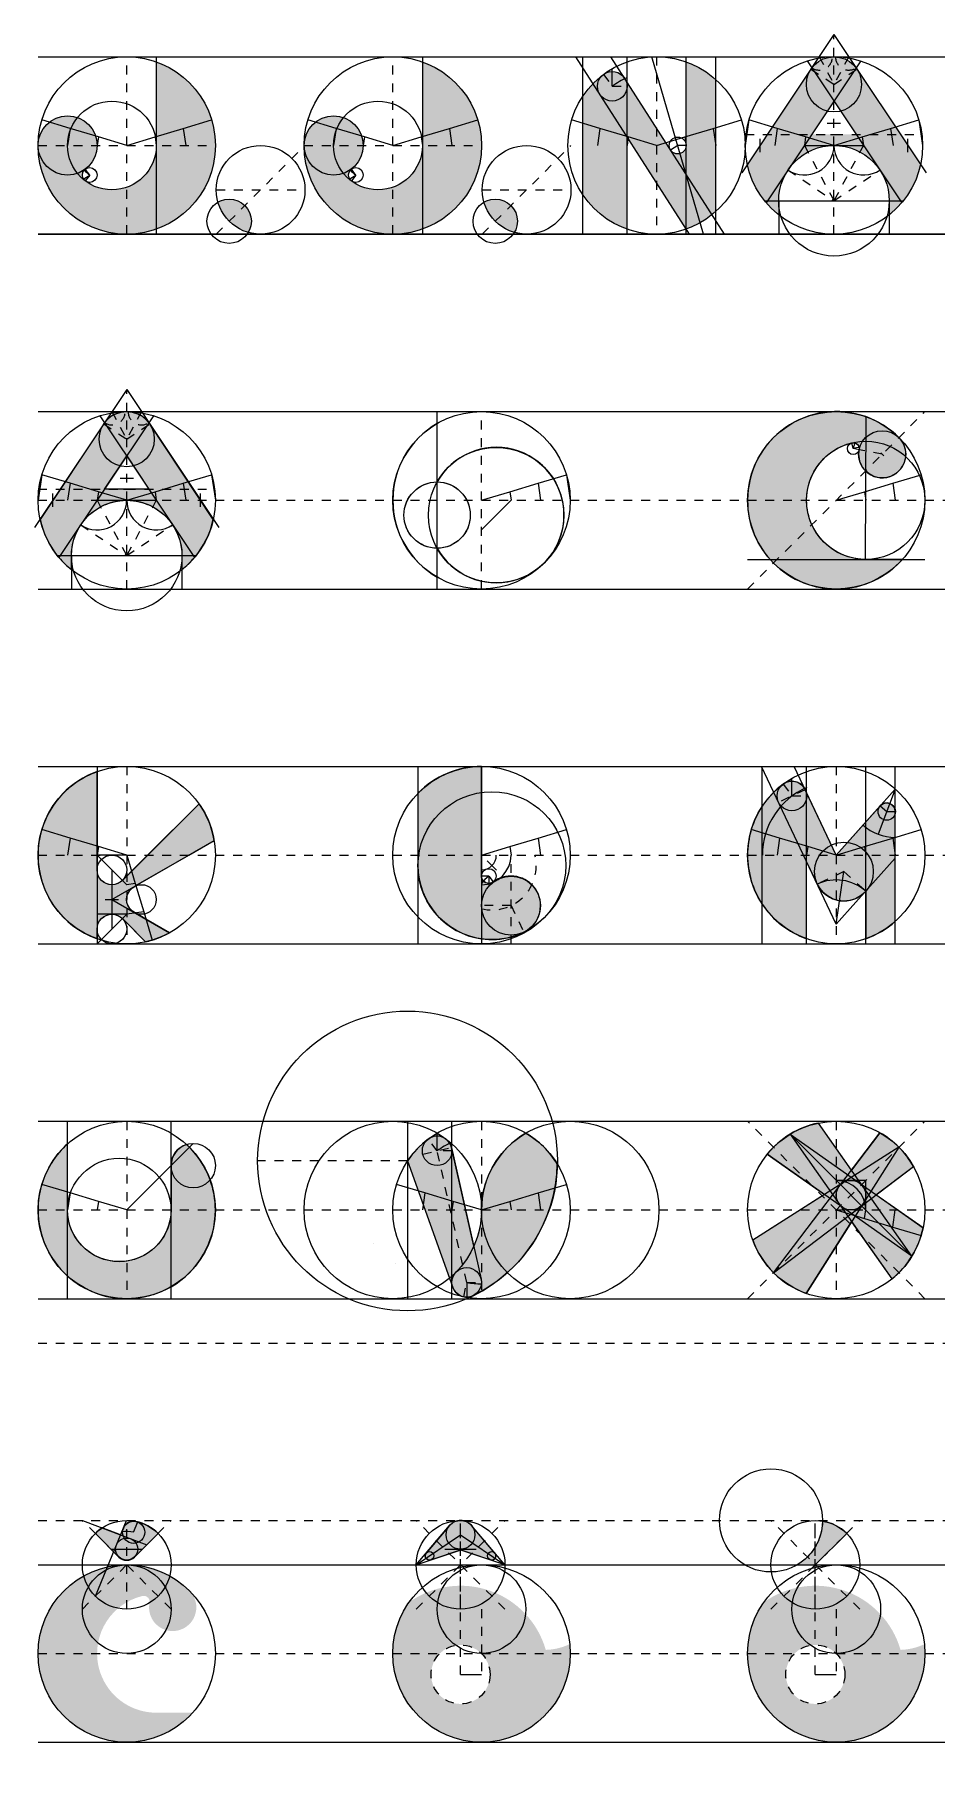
# Model space of a CAD drawing. Header units: millimetres. Extents: x -0.6 to 55.4, y -1.3 to 34.5.
# Drawn here: x -0.04 to 10.13, y 14.75 to 34.25 of the extents above; entities that cross this region are included whole.
import ezdxf

# ---------------------------------------------------------------- set-up
doc = ezdxf.new("R2010")
doc.units = ezdxf.units.MM
doc.linetypes.add('ACAD_ISO02W100', pattern=[15, 12, -3])
doc.linetypes.add('ACAD_ISO03W100', pattern=[30, 12, -18])
for name, color, linetype in [('GUIDES', 252, 'Continuous'), ('guides_minor', 12, 'Continuous'), ('Lettering', 7, 'Continuous'), ('LINES', 252, 'Continuous'), ('Outlines', 5, 'Continuous')]:
    doc.layers.add(name, color=color, linetype=linetype)
pattern_1 = [(0, (0, 0), (0, 6.985), [5.08, -1.905]), (90, (0, 0), (-6.985, 4e-16), [5.08, -1.905])]
pattern_2 = [(0, (-12, 34.253), (0, 6.985), [5.08, -1.905]), (90, (-12, 34.253), (-6.985, 4e-16), [5.08, -1.905])]

msp = doc.modelspace()

# ---------------------------------------------------------------- hatches: boundary and pattern name
at = {"layer": 'Lettering'}
h = msp.add_hatch(color=256, dxfattribs=at)
h.dxf.hatch_style = 1
h.paths.add_polyline_path([(0.666, 33, 0.080425), (0.649, 33.105, 0.231495), (0.444, 33.314, 0.257038), (0.127, 33.262, 0.229999), (0, 33, 0.414214), (1, 32, 0.085164), (1.333, 32.057, 0.317837), (2, 33, 0.073037), (1.957, 33.288, 0.239246), (1.333, 33.943), (1.333, 33.1), (1.333, 33, -0.317837), (1, 32.529, -0.25091), (0.533, 32.6, -0.096286), (0.512, 32.624, -0.136675), (0.5, 32.667, -0.188089), (0.522, 32.723, -0.045939), (0.533, 32.733, 0.236068)])
h = msp.add_hatch(color=256, dxfattribs=at)
h.dxf.hatch_style = 1
h.paths.add_polyline_path([(3.666, 33, 0.080425), (3.649, 33.105, 0.231495), (3.444, 33.314, 0.257038), (3.127, 33.262, 0.229999), (3, 33, 0.414214), (4, 32, 0.085164), (4.333, 32.057, 0.317837), (5, 33, 0.073037), (4.957, 33.288, 0.239246), (4.333, 33.943), (4.333, 33.1), (4.333, 33, -0.317837), (4, 32.529, -0.25091), (3.533, 32.6, -0.096286), (3.512, 32.624, -0.136675), (3.5, 32.667, -0.188089), (3.522, 32.723, -0.045939), (3.533, 32.733, 0.236068)])
h = msp.add_hatch(color=256, dxfattribs=at)
h.dxf.hatch_style = 1
h.paths.add_polyline_path([(6.617, 33.753, 0.000018), (6.617, 33.753, 0.443866), (6.374, 33.8, 0.085611), (6.141, 33.553), (6.141, 32.447, 0.162733), (6.641, 32.057), (6.641, 33.098), (7.307, 32.057, 0.097783), (7.641, 32.255), (7.641, 33.745, 0.097783), (7.307, 33.943), (7.307, 33, -0.749118), (7.132, 32.949)])
h = msp.add_hatch(color=256, dxfattribs=at)
h.dxf.hatch_style = 1
h.paths.add_polyline_path([(8.456, 32.723), (8.225, 32.377), (8.351, 32.377, -0.148069)], flags=17)
h.paths.add_polyline_path([(8.351, 32.377), (8.225, 32.377), (8.21, 32.354, 0.049207), (8.351, 32.218)])
h.paths.add_polyline_path([(9.492, 32.723, -0.148069), (9.597, 32.377), (9.723, 32.377)], flags=17)
h.paths.add_polyline_path([(9.738, 32.354), (9.723, 32.377), (9.597, 32.377), (9.597, 32.218, 0.049207)])
h.paths.add_polyline_path([(9.233, 33.861, 0.535184), (8.715, 33.861), (7.997, 32.785, 0.12188), (8.21, 32.354), (8.456, 32.723, -0.535184), (9.492, 32.723), (9.738, 32.354, 0.12188), (9.951, 32.785)])
h.paths.add_polyline_path([(8.974, 33.5), (9.224, 33.125), (8.724, 33.125)], flags=16)
h = msp.add_hatch(dxfattribs=at)
h.set_pattern_fill('ANGLE', color=256)
h.set_pattern_definition(pattern_2)
h.paths.add_polyline_path([(1.5, 32.866, 0.073033), (1.229, 32.973), (0.5, 32), (0.5, 31.75, 0.414214), (0.75, 31.5), (0.925, 31.5), (1, 31.5), (1, 31, 0.131652), (1.5, 31.134), (1.5, 31.5), (1.866, 31.5, 0.056283), (1.955, 31.706, 0.024897), (1.933, 31.75), (1.5, 31.75), (1.5, 31.925), (1.5, 32.075)])
h.paths.add_polyline_path([(1.162, 32.55), (1.162, 31.95, -1.348565), (0.796, 32.061), (0.796, 32.061)], flags=16)
h = msp.add_hatch(dxfattribs=at)
h.set_pattern_fill('ANGLE', color=256)
h.set_pattern_definition(pattern_2)
h.paths.add_polyline_path([(1.5, 32.866, 0.073033), (1.229, 32.973), (0.5, 32), (0.5, 31.75, 0.414214), (0.75, 31.5), (0.925, 31.5), (1, 31.5), (1, 31, 0.131652), (1.5, 31.134), (1.5, 31.5), (1.866, 31.5, 0.056283), (1.955, 31.706, 0.024897), (1.933, 31.75), (1.5, 31.75), (1.5, 31.925), (1.5, 32.075)])
h.paths.add_polyline_path([(1.162, 32.55), (1.162, 31.95, -1.348565), (0.796, 32.061), (0.796, 32.061)], flags=16)
h = msp.add_hatch(color=256, dxfattribs=at)
h.dxf.hatch_style = 1
h.paths.add_polyline_path([(2.155, 32.146, 0.127017), (2.371, 32.019, 0.133972), (2.405, 32.146, 0.198912), (2.332, 32.323)])
h.paths.add_polyline_path([(2.332, 32.323, 0.341999), (2.028, 32.362, 0.127017), (2.155, 32.146)])
h = msp.add_hatch(color=256, dxfattribs=at)
h.dxf.hatch_style = 1
h.paths.add_polyline_path([(5.155, 32.146, 0.127017), (5.371, 32.019, 0.133972), (5.405, 32.146, 0.198912), (5.332, 32.323)])
h.paths.add_polyline_path([(5.332, 32.323, 0.341999), (5.028, 32.362, 0.127017), (5.155, 32.146)])
h = msp.add_hatch(color=256, dxfattribs=at)
h.dxf.hatch_style = 1
h.paths.add_polyline_path([(0.481, 28.723), (0.251, 28.377), (0.377, 28.377, -0.148069)], flags=17)
h.paths.add_polyline_path([(0.377, 28.377), (0.251, 28.377), (0.236, 28.354, 0.049207), (0.377, 28.218)])
h.paths.add_polyline_path([(1.518, 28.723, -0.148069), (1.622, 28.377), (1.748, 28.377)], flags=17)
h.paths.add_polyline_path([(1.763, 28.354), (1.748, 28.377), (1.622, 28.377), (1.622, 28.218, 0.049207)])
h.paths.add_polyline_path([(1.259, 29.861, 0.535184), (0.74, 29.861), (0.023, 28.785, 0.12188), (0.236, 28.354), (0.481, 28.723, -0.535184), (1.518, 28.723), (1.763, 28.354, 0.12188), (1.976, 28.785)])
h.paths.add_polyline_path([(1, 29.5), (1.25, 29.125), (0.75, 29.125)], flags=16)
h = msp.add_hatch(color=256, dxfattribs=at)
h.dxf.hatch_style = 1
h.paths.add_polyline_path([(9.333, 29.943, 0.517638), (8, 29), (8.666, 29, -0.398253), (9.296, 29.666, -0.052566), (9.332, 29.709)])
h.paths.add_polyline_path([(9.215, 29.656, 0.014943), (9.176, 29.648, -0.13382), (9.211, 29.647, -0.007546)], flags=17)
h.paths.add_polyline_path([(9.296, 29.666, 0.030612), (9.215, 29.656, 0.007546), (9.211, 29.647, -0.280571), (9.257, 29.595, -0.002618), (9.264, 29.596, -0.072549)], flags=17)
h.paths.add_polyline_path([(9.264, 29.596, 0.002618), (9.257, 29.595, -0.045406), (9.259, 29.583, -0.048783), (9.257, 29.57, -0.024857)], flags=16)
h.paths.add_polyline_path([(9.332, 29.709, 0.052566), (9.296, 29.666, -0.013248), (9.332, 29.667)], flags=17)
h.paths.add_polyline_path([(9.333, 29.943), (9.332, 29.709, -0.411655), (9.707, 29.707, 0.111853)])
h.paths.add_polyline_path([(9.707, 29.707, 0.411655), (9.332, 29.709), (9.332, 29.667, -0.106865), (9.607, 29.608)])
h.paths.add_polyline_path([(9.707, 29.707), (9.607, 29.608, -0.079571), (9.783, 29.492, 0.025699), (9.785, 29.519, 0.198912)])
h.paths.add_polyline_path([(9.607, 29.608), (9.33, 29.331, 0.631633), (9.783, 29.492, 0.079571)])
h.paths.add_polyline_path([(9.518, 29.519), (9.331, 29.556), (9.33, 29.331)], flags=17)
h.paths.add_polyline_path([(9.331, 29.556), (9.257, 29.57, 0.048783), (9.252, 29.519, 0.198912), (9.33, 29.331)], flags=17)
h.paths.add_polyline_path([(9.332, 29.667, 0.013248), (9.296, 29.666, 0.072549), (9.264, 29.596, 0.024857), (9.257, 29.57), (9.331, 29.556)], flags=17)
h.paths.add_polyline_path([(9.607, 29.608, 0.106865), (9.332, 29.667), (9.331, 29.556), (9.518, 29.519)])
h.paths.add_polyline_path([(8.666, 29), (8, 29, 0.198912), (8.292, 28.293), (8.725, 28.726, -0.106407)])
h.paths.add_polyline_path([(9.745, 28.333), (9.34, 28.333, -0.005278), (9.326, 28.333), (8.333, 28.333), (8.292, 28.293, 0.430629)])
h.paths.add_polyline_path([(8.725, 28.726), (8.333, 28.333), (9.326, 28.333, -0.291947)])
h = msp.add_hatch(color=256, dxfattribs=at)
h.dxf.hatch_style = 1
h.paths.add_polyline_path([(0.666, 25.943, 0.239246), (0.042, 25.288), (0.361, 25.192), (0.666, 25.1)])
h.paths.add_polyline_path([(0.361, 25.192), (0.042, 25.288, 0.073037), (0, 25), (0.333, 25)])
h.paths.add_polyline_path([(0.666, 25.1), (0.361, 25.192), (0.333, 25), (0.666, 25)])
h.paths.add_polyline_path([(0.666, 25), (0.333, 25), (0, 25, 0.317837), (0.666, 24.057)])
h.paths.add_polyline_path([(0.833, 24.667, -0.414214), (0.666, 24.833), (0.666, 24.333), (0.833, 24.333)])
h.paths.add_polyline_path([(0.833, 24.333), (0.666, 24.333), (0.666, 24.167, -0.414214)])
h.paths.add_polyline_path([(1, 24.333), (0.833, 24.333, -0.198912), (0.951, 24.285)])
h.paths.add_polyline_path([(1, 24.404), (0.833, 24.5), (0.833, 24.333), (1, 24.333)])
h.paths.add_polyline_path([(1, 24.333), (0.951, 24.285), (1, 24.236)])
h.paths.add_polyline_path([(1.097, 24.348), (1, 24.404), (1, 24.333)])
h.paths.add_polyline_path([(1.216, 24.279), (1.097, 24.348), (1, 24.333), (1, 24.236), (1.212, 24.023, 0.0193), (1.287, 24.042)])
h.paths.add_polyline_path([(1.216, 24.279), (1.287, 24.042, 0.053298), (1.483, 24.125)])
h.paths.add_polyline_path([(1.083, 24.644), (1, 24.596), (1, 24.5, -0.267949)])
h.paths.add_polyline_path([(1, 24.5), (1, 24.404), (1.083, 24.356, -0.267949)])
h.paths.add_polyline_path([(1, 24.596), (0.833, 24.5), (1, 24.404)])
h.paths.add_polyline_path([(1, 24.667), (0.951, 24.715, -0.198912), (0.833, 24.667), (0.833, 24.5), (1, 24.596)])
h.paths.add_polyline_path([(1, 24.764), (0.951, 24.715), (1, 24.667)])
h.paths.add_polyline_path([(1.054, 24.819), (1, 24.764), (1, 24.667), (1.095, 24.681)])
h.paths.add_polyline_path([(1.103, 24.656), (1.095, 24.681), (1, 24.667), (1, 24.596), (1.083, 24.644)])
h.paths.add_polyline_path([(1.699, 25), (1.235, 25), (1.054, 24.819), (1.095, 24.681), (1.103, 24.656)])
h.paths.add_polyline_path([(1.986, 25.166, 0.113377), (1.815, 25.579), (1.235, 25), (1.699, 25)])
h = msp.add_hatch(color=256, dxfattribs=at)
h.dxf.hatch_style = 1
h.paths.add_polyline_path([(5, 25.707), (5, 26, 0.202011), (4.284, 25.699), (4.284, 25), (4.284, 24.882, 0.373238), (5, 24.057, 0.101205), (5.333, 24.077, 0.046035), (5.477, 24.13, 0.288972), (5.666, 24.431, 0.198912), (5.569, 24.667, 0.198912), (5.333, 24.764, 0.096025), (5.208, 24.74, 0.065236), (5.133, 24.698, -0.076062), (5.111, 24.686, -0.085164), (5.083, 24.681, -0.20978), (5.022, 24.708, -0.188089), (5, 24.764), (5, 25)])
h = msp.add_hatch(color=256, dxfattribs=at)
h.dxf.hatch_style = 1
h.paths.add_polyline_path([(8.166, 25.553, 0.073647), (8.042, 25.288), (8.166, 25.25)])
h.paths.add_polyline_path([(8.166, 25.25), (8.042, 25.288, 0.073037), (8, 25), (8.166, 25)])
h.paths.add_polyline_path([(8.166, 25), (8, 25, 0.147477), (8.166, 24.447)])
h.paths.add_polyline_path([(8.65, 25.738, 0.474498), (8.4, 25.8, 0.085611), (8.166, 25.553), (8.166, 24.447, 0.162733), (8.666, 24.057), (8.666, 24.925), (8.786, 24.673, 0.536514), (9.333, 24.594), (9.333, 24.057, 0.097783), (9.666, 24.255), (9.666, 25.491, 0.6885), (9.496, 25.556), (9, 25)])
h = msp.add_hatch(dxfattribs=at)
h.set_pattern_fill('ANGLE', color=256)
h.set_pattern_definition([(0, (-0.0001, 5), (0, 6.985), [5.08, -1.905]), (90, (-0.0001, 5), (-6.985, 4e-16), [5.08, -1.905])])
h.paths.add_polyline_path([(4.5, 24.866, 0.267949), (4, 24), (4.165, 24, -0.284475), (4.5, 24.207)])
h.paths.add_polyline_path([(4.5, 23.46, -0.414214), (4.126, 23.833, -0.116063), (4.165, 24), (4, 24, 0.267949), (4.5, 23.134)])
h.paths.add_polyline_path([(5, 24), (4.834, 24, -0.116063), (4.873, 23.833, -0.414214), (4.5, 23.46, 0.213136), (5, 23.087)])
h.paths.add_polyline_path([(5, 24.579, 0.213136), (4.5, 24.207, -0.284475), (4.834, 24), (5, 24)])
h.paths.add_polyline_path([(5, 24.579), (5, 24), (5.319, 24.096), (5.638, 24.192), (5.811, 24.244, 0.31592)])
h.paths.add_polyline_path([(5.319, 24.096), (5, 24), (5.333, 24)], flags=17)
h.paths.add_polyline_path([(5.638, 24.192), (5.319, 24.096), (5.333, 24), (5.666, 24)], flags=17)
h.paths.add_polyline_path([(5.811, 24.244), (5.638, 24.192), (5.666, 24), (5.912, 24, 0.086919)])
h.paths.add_polyline_path([(5.333, 24), (5, 24), (5, 23.667)], flags=17)
h.paths.add_polyline_path([(5.931, 23.833, 0.055013), (5.912, 24), (5.666, 24), (5.333, 24), (5, 23.667), (5, 23.087, 0.480169)])
h = msp.add_hatch(dxfattribs=at)
h.set_pattern_fill('ANGLE', color=256)
h.set_pattern_definition(pattern_1)
h.paths.add_polyline_path([(4.5, 24.866, 0.267949), (4, 24), (4.165, 24, -0.284475), (4.5, 24.207)])
h.paths.add_polyline_path([(4.126, 23.833, -0.116063), (4.165, 24), (4, 24, 0.267949), (4.5, 23.134), (4.5, 23.46, -0.414214)])
h.paths.add_polyline_path([(5, 24.579, 0.213136), (4.5, 24.207, -0.284475), (4.834, 24), (5, 24)])
h.paths.add_polyline_path([(5, 24.579), (5, 24), (5.319, 24.096), (5.638, 24.192), (5.811, 24.244, 0.31592)])
h.paths.add_polyline_path([(5.319, 24.096), (5, 24), (5.333, 24)], flags=17)
h.paths.add_polyline_path([(5.638, 24.192), (5.319, 24.096), (5.333, 24), (5.666, 24)], flags=17)
h.paths.add_polyline_path([(5.811, 24.244), (5.638, 24.192), (5.666, 24), (5.912, 24, 0.086919)])
h.paths.add_polyline_path([(5.912, 24), (5.333, 24), (5, 23.667), (5, 23.087, 0.480169), (5.931, 23.833, 0.055013)])
h.paths.add_polyline_path([(5.333, 24), (5, 24), (5, 23.667)], flags=17)
h.paths.add_polyline_path([(5, 24), (4.834, 24, -0.116063), (4.873, 23.833, -0.414214), (4.5, 23.46, 0.213136), (5, 23.087)])
h = msp.add_hatch(dxfattribs=at)
h.set_pattern_fill('ANGLE', color=256)
h.set_pattern_definition([(0, (8.806, 0), (0, 6.985), [5.08, -1.905]), (90, (8.806, 0), (-6.985, 4e-16), [5.08, -1.905])])
h.paths.add_polyline_path([(4.5, 24.866, 0.57735), (4.5, 23.134), (4.5, 23.46, -0.414214), (4.126, 23.833, -0.414214), (4.5, 24.207)])
h.paths.add_polyline_path([(4.5, 24.207, -0.414214), (4.873, 23.833, -0.414214), (4.5, 23.46, 3.828427)])
h = msp.add_hatch(dxfattribs=at)
h.set_pattern_fill('ANGLE', color=256)
h.set_pattern_definition(pattern_1)
h.paths.add_polyline_path([(4.5, 24.866, 0.57735), (4.5, 23.134), (4.5, 23.46, -0.414214), (4.126, 23.833, -0.414214), (4.5, 24.207)])
h.paths.add_polyline_path([(4.5, 24.207, -0.414214), (4.873, 23.833, -0.414214), (4.5, 23.46, 3.828427)])
h = msp.add_hatch(color=256, dxfattribs=at)
h.dxf.hatch_style = 1
h.paths.add_polyline_path([(5.855, 21.517, 0.12659), (5.5, 21.866, 0.267995), (5, 21), (5, 21, -0.105714), (4.912, 20.591), (4.662, 21.703, 0.17824), (4.6, 21.8, 0.000056), (4.599, 21.8, 0.333146), (4.4, 21.8, 0.085611), (4.166, 21.553), (4.676, 20.127, 0.446709), (4.906, 20.034, 0.281236)])
h = msp.add_hatch(color=256, dxfattribs=at)
h.dxf.hatch_style = 1
h.paths.add_polyline_path([(9.627, 20.222, 0.174078), (9.979, 20.799), (9.448, 21.172), (9.87, 21.492, 0.13612), (9.492, 21.87), (9.171, 21.449), (8.798, 21.98, 0.174078), (8.221, 21.628), (8.866, 21.174), (8.059, 20.661, 0.223442), (8.661, 20.059), (9.173, 20.867)])
h = msp.add_hatch(color=256, dxfattribs=at)
h.dxf.hatch_style = 1
h.paths.add_polyline_path([(0.333, 21.745, 0.13823), (0.042, 21.288), (0.333, 21.2)])
h.paths.add_polyline_path([(0.333, 21.2), (0.042, 21.288, 0.073037), (0, 21), (0.333, 21)])
h.paths.add_polyline_path([(0.333, 21), (0, 21, 0.213422), (0.333, 20.255)])
h.paths.add_polyline_path([(0.333, 21), (0.333, 20.255, 0.184483), (1, 20), (1, 20.423, -0.45685)])
h.paths.add_polyline_path([(1.5, 21, -0.372825), (1, 20.423), (1, 20, 0.131652), (1.5, 20.134)])
h.paths.add_polyline_path([(2, 21), (1.5, 21), (1.5, 20.134, 0.267949)])
h.paths.add_polyline_path([(1.94, 21.339, -0.698857), (1.5, 21.5), (1.5, 21), (2, 21, 0.086575)])
h.paths.add_polyline_path([(1.707, 21.707), (1.5, 21.5, 0.698857), (1.94, 21.339, 0.110436)])
h.paths.add_polyline_path([(1.707, 21.707, 0.011293), (1.674, 21.738, 0.326909), (1.5, 21.5)])
h = msp.add_hatch(dxfattribs=at)
h.set_pattern_fill('ANGLE', color=256)
h.set_pattern_definition([(0, (-0.0003, 6), (0, 6.985), [5.08, -1.905]), (90, (-0.0003, 6), (-6.985, 4e-16), [5.08, -1.905])])
h.paths.add_polyline_path([(4.5, 19.866, 0.267949), (4, 19), (4.165, 19, -0.284475), (4.5, 19.207)])
h.paths.add_polyline_path([(4.165, 19), (4, 19, 0.267949), (4.5, 18.134), (4.5, 18.46, -0.414214), (4.126, 18.833, -0.116063)])
h.paths.add_polyline_path([(5, 19), (4.834, 19, -0.116063), (4.873, 18.833, -0.414214), (4.5, 18.46, 0.213136), (5, 18.087)])
h.paths.add_polyline_path([(5, 19.579, 0.213136), (4.5, 19.207, -0.284475), (4.834, 19), (5, 19)])
h.paths.add_polyline_path([(5, 19.579), (5, 19), (5.319, 19.096), (5.638, 19.192), (5.811, 19.244, 0.31592)])
h.paths.add_polyline_path([(5.319, 19.096), (5, 19), (5.333, 19)], flags=17)
h.paths.add_polyline_path([(5.333, 19), (5, 19), (5, 18.667)], flags=17)
h.paths.add_polyline_path([(5.931, 18.833, 0.055013), (5.912, 19), (5.333, 19), (5, 18.667), (5, 18.087, 0.480169)])
h.paths.add_polyline_path([(5.638, 19.192), (5.319, 19.096), (5.333, 19), (5.666, 19)], flags=17)
h.paths.add_polyline_path([(5.811, 19.244), (5.638, 19.192), (5.666, 19), (5.912, 19, 0.086919)])
h = msp.add_hatch(color=256, dxfattribs=at)
h.dxf.hatch_style = 1
h.paths.add_polyline_path([(1.353, 17.354, 0.144814), (1.104, 17.489, 0.362292), (0.962, 17.414), (0.93, 17.337), (0.722, 17.416, 0.049142), (0.646, 17.354), (0.911, 17.088, 0.414214), (1.088, 17.088)])
h = msp.add_hatch(color=256, dxfattribs=at)
h.dxf.hatch_style = 1
h.paths.add_polyline_path([(4.887, 17.443, 0.46223), (4.641, 17.443), (4.376, 17.132, 0.760054), (4.428, 17.055), (4.764, 17.168), (5.1, 17.055, 0.760054), (5.152, 17.132)])
h = msp.add_hatch(color=256, dxfattribs=at)
h.dxf.hatch_style = 1
h.paths.add_polyline_path([(8.675, 17.089, -0.062736), (8.56, 17), (8.764, 17)])
h.paths.add_polyline_path([(8.764, 17.204, -0.062736), (8.675, 17.089), (8.764, 17)])
h.paths.add_polyline_path([(9.118, 17.354, 0.156888), (8.845, 17.493, -0.131599), (8.764, 17.204), (8.764, 17)])
at = {"layer": 'Lettering', "transparency": 33554559}
h = msp.add_hatch(color=256, dxfattribs=at)
h.dxf.hatch_style = 1
h.paths.add_polyline_path([(1.333, 16.943, 0.517638), (0, 16), (0.666, 16, -0.398253), (1.297, 16.666, -0.052566), (1.332, 16.709)])
h.paths.add_polyline_path([(1.216, 16.656, 0.014943), (1.177, 16.648, -0.13382), (1.212, 16.647, -0.007546)], flags=17)
h.paths.add_polyline_path([(1.297, 16.666, 0.030612), (1.216, 16.656, 0.007546), (1.212, 16.647, -0.280571), (1.258, 16.595, -0.002618), (1.264, 16.596, -0.072549)], flags=17)
h.paths.add_polyline_path([(1.264, 16.596, 0.002618), (1.258, 16.595, -0.045406), (1.259, 16.583, -0.048783), (1.257, 16.57, -0.024857)], flags=16)
h.paths.add_polyline_path([(1.332, 16.709, 0.052566), (1.297, 16.666, -0.013248), (1.332, 16.667)], flags=17)
h.paths.add_polyline_path([(1.333, 16.943), (1.332, 16.709, -0.411655), (1.707, 16.707, 0.111853)])
h.paths.add_polyline_path([(1.707, 16.707, 0.411655), (1.332, 16.709), (1.332, 16.667, -0.106865), (1.607, 16.608)])
h.paths.add_polyline_path([(1.707, 16.707), (1.607, 16.608, -0.079571), (1.783, 16.492, 0.025699), (1.785, 16.519, 0.198912)])
h.paths.add_polyline_path([(1.607, 16.608), (1.33, 16.331, 0.631633), (1.783, 16.492, 0.079571)])
h.paths.add_polyline_path([(1.519, 16.519), (1.331, 16.556), (1.33, 16.331)], flags=17)
h.paths.add_polyline_path([(1.331, 16.556), (1.257, 16.57, 0.048783), (1.252, 16.519, 0.198912), (1.33, 16.331)], flags=17)
h.paths.add_polyline_path([(1.332, 16.667, 0.013248), (1.297, 16.666, 0.072549), (1.264, 16.596, 0.024857), (1.257, 16.57), (1.331, 16.556)], flags=17)
h.paths.add_polyline_path([(1.607, 16.608, 0.106865), (1.332, 16.667), (1.331, 16.556), (1.519, 16.519)])
h.paths.add_polyline_path([(0.666, 16), (0, 16, 0.198912), (0.293, 15.293), (0.725, 15.726, -0.106407)])
h.paths.add_polyline_path([(1.745, 15.333), (1.34, 15.333, -0.005278), (1.326, 15.333), (0.333, 15.333), (0.293, 15.293, 0.430629)])
h.paths.add_polyline_path([(0.725, 15.726), (0.333, 15.333), (1.326, 15.333, -0.291947)])
at = {"layer": 'Lettering'}
h = msp.add_hatch(dxfattribs=at)
h.set_pattern_fill('ANGLE', color=256)
h.set_pattern_definition(pattern_1)
h.paths.add_polyline_path([(17.851, 16.524, 0.09024), (17.612, 16.79), (17.333, 16, 0.867683), (16.699, 16.09), (16.698, 16.09), (16.666, 16), (16.666, 16.667, 0.618034), (16.4, 16.8, 0.598837), (16.666, 15.057), (16.894, 15.701, -0.843039), (17, 15.683), (17, 15, 0.085164), (17.333, 15.057)])
h.paths.add_polyline_path([(9.349, 1.144, 1.406169), (8.504, 1.562, -0.182415), (9, 1.75), (9, 1.749, -1), (9, 1.251, 0.087169), (8.787, 1.213), (8.999, 1.001, -1.001785), (8.999, 0.25, -0.040166), (8.88, 0.26, -0.494183), (8.786, 0.435, 1.239739), (8.308, 0.538, 0.3032), (8.617, 0.076, 0.098627), (9, 0, 0.74004)])
h.paths.add_polyline_path([(13.5, 1.866, 0.073033), (13.23, 1.973), (12.5, 1), (12.5, 0.75, 0.414214), (12.75, 0.5), (12.925, 0.5), (13, 0.5), (13, 0, 0.131652), (13.5, 0.134), (13.5, 0.5), (13.866, 0.5, 0.056283), (13.956, 0.706, 0.024897), (13.933, 0.75), (13.5, 0.75), (13.5, 0.925), (13.5, 1.075)])
h.paths.add_polyline_path([(13.162, 0.95, -1.348565), (12.796, 1.061), (12.796, 1.061), (13.162, 1.55)], flags=16)
h.paths.add_polyline_path([(16.889, 1.667), (17.667, 1.667), (17.707, 1.707, 0.295248), (16.645, 1.935), (16.349, 1.049, -0.987863), (16.953, 0.251, -0.054397), (16.793, 0.279, 0.000364), (16.793, 0.28, -0.365977), (16.715, 0.421, 1.668416), (16.293, 0.293, 0.198912), (17, 0, 1.200201), (16.763, 1.29)])
at = {"layer": 'Lettering', "transparency": 33554559}
h = msp.add_hatch(color=256, dxfattribs=at)
h.dxf.hatch_style = 1
h.paths.add_polyline_path([(4.185, 16.579, 1.447737), (5.994, 16.106, -0.104934), (5.725, 16.041, 0.517028)])
h.paths.add_polyline_path([(5.097, 15.764, -1), (4.431, 15.764, -1)], flags=16)
h = msp.add_hatch(color=256, dxfattribs=at)
h.dxf.hatch_style = 1
h.paths.add_polyline_path([(8.185, 16.579, 1.447737), (9.994, 16.106, -0.104934), (9.725, 16.041, 0.517028)])
h.paths.add_polyline_path([(9.097, 15.764, -1), (8.431, 15.764, -1)], flags=16)

# ---------------------------------------------------------------- linework, layer by layer
at = {"layer": 'GUIDES'}
for centre, radius in [((1, 33), 1), ((4, 33), 1), ((6.974, 33), 1), ((8.974, 33), 1), ((2.509, 32.5), 0.5), ((5.509, 32.5), 0.5), ((1, 29), 1), ((5, 29), 1), ((9, 29), 1), ((1, 25), 1), ((5, 25), 1), ((9, 25), 1), ((1, 21), 1), ((5, 21), 1), ((9, 21), 1), ((1, 17), 0.5), ((4.764, 17), 0.5), ((8.764, 17), 0.5), ((1, 16), 1), ((1, 16.5), 0.5), ((5, 16), 1), ((5, 16.5), 0.5), ((9, 16), 1), ((9, 16.5), 0.5)]:
    msp.add_circle(centre, radius, dxfattribs=at)
at = {"layer": 'guides_minor'}
for p, q in [((8.974, 34.25), (7.936, 32.692)), ((8.974, 34.25), (10.012, 32.692)), ((1.333, 34), (1.333, 32)), ((4.333, 34), (4.333, 32)), ((7.344, 32), (6.062, 34)), ((6.141, 32), (6.141, 34)), ((7.74, 32), (6.458, 34)), ((6.641, 32), (6.641, 34)), ((7.505, 32), (6.919, 34)), ((7.307, 32), (7.307, 34)), ((7.641, 32), (7.641, 34)), ((9.276, 33.953), (8.21, 32.354)), ((8.672, 33.953), (9.738, 32.354)), ((6.474, 33.667), (6.474, 33.866)), ((0.361, 33.192), (0.042, 33.288)), ((0.361, 33.192), (0.333, 33)), ((0.68, 33.096), (0.361, 33.192)), ((1.319, 33.096), (1.638, 33.192)), ((1.638, 33.192), (1.957, 33.288)), ((1.638, 33.192), (1.666, 33)), ((3.361, 33.192), (3.042, 33.288)), ((3.361, 33.192), (3.333, 33)), ((3.68, 33.096), (3.361, 33.192)), ((4.319, 33.096), (4.638, 33.192)), ((4.638, 33.192), (4.957, 33.288)), ((4.638, 33.192), (4.666, 33)), ((6.335, 33.192), (6.016, 33.288)), ((6.335, 33.192), (6.307, 33)), ((6.655, 33.096), (6.335, 33.192)), ((7.293, 33.096), (7.613, 33.192)), ((7.613, 33.192), (7.932, 33.288)), ((7.613, 33.192), (7.641, 33)), ((8.016, 33.288), (7.974, 33)), ((8.335, 33.192), (8.016, 33.288)), ((8.335, 33.192), (8.307, 33)), ((8.655, 33.096), (8.335, 33.192)), ((8.899, 33.25), (9.049, 33.25)), ((9.293, 33.096), (9.613, 33.192)), ((9.613, 33.192), (9.932, 33.288)), ((9.613, 33.192), (9.641, 33)), ((9.932, 33.288), (9.974, 33)), ((0.68, 33.096), (0.666, 33)), ((1, 33), (0.68, 33.096)), ((1, 33), (1.319, 33.096)), ((1.319, 33.096), (1.333, 33)), ((3.68, 33.096), (3.666, 33)), ((4, 33), (3.68, 33.096)), ((4, 33), (4.319, 33.096)), ((4.319, 33.096), (4.333, 33)), ((6.655, 33.096), (6.641, 33)), ((6.974, 33), (6.655, 33.096)), ((6.974, 33), (7.293, 33.096)), ((7.293, 33.096), (7.307, 33)), ((8.141, 32.925), (8.141, 33.075)), ((8.655, 33.096), (8.641, 33)), ((8.641, 33), (9.307, 33)), ((8.974, 33), (8.655, 33.096)), ((8.936, 33.125), (9.011, 33.125)), ((8.974, 33), (9.293, 33.096)), ((9.293, 33.096), (9.307, 33)), ((9.807, 32.925), (9.807, 33.075)), ((8.192, 32.377), (9.756, 32.377)), ((8.351, 32.377), (8.351, 32)), ((9.597, 32.377), (9.597, 32)), ((1, 30.25), (-0.039, 28.692)), ((1, 30.25), (2.038, 28.692)), ((1.302, 29.953), (0.236, 28.354)), ((0.697, 29.953), (1.763, 28.354)), ((4.5, 28), (4.5, 30)), ((9.333, 29.943), (9.326, 28.333)), ((9.501, 29.537), (9.536, 29.501)), ((0.042, 29.288), (0, 29)), ((0.361, 29.192), (0.042, 29.288)), ((0.925, 29.25), (1.075, 29.25)), ((1.638, 29.192), (1.957, 29.288)), ((1.957, 29.288), (2, 29)), ((5.638, 29.192), (5.957, 29.288)), ((5.957, 29.288), (6, 29)), ((9.638, 29.192), (9.957, 29.288)), ((0.166, 28.925), (0.166, 29.075)), ((0.361, 29.192), (0.333, 29)), ((0.68, 29.096), (0.361, 29.192)), ((0.68, 29.096), (0.666, 29)), ((1, 29), (0.68, 29.096)), ((0.962, 29.125), (1.037, 29.125)), ((1, 29), (1.319, 29.096)), ((1.319, 29.096), (1.638, 29.192)), ((1.319, 29.096), (1.333, 29)), ((1.638, 29.192), (1.666, 29)), ((1.833, 28.925), (1.833, 29.075)), ((5, 29), (5.319, 29.096)), ((5.319, 29.096), (5.638, 29.192)), ((5.319, 29.096), (5.333, 29)), ((5.638, 29.192), (5.666, 29)), ((9, 29), (9.319, 29.096)), ((9.319, 29.096), (9.638, 29.192)), ((9.319, 29.096), (9.333, 29)), ((9.638, 29.192), (9.666, 29)), ((0.666, 29), (1.333, 29)), ((5.333, 29), (5, 28.667)), ((0.217, 28.377), (1.782, 28.377)), ((0.377, 28.377), (0.377, 28)), ((1.622, 28.377), (1.622, 28)), ((8, 28.333), (10, 28.333)), ((0.666, 26), (0.666, 24)), ((4.284, 26), (4.284, 24)), ((5, 26), (5, 24)), ((9, 24.221), (8.157, 26)), ((8.166, 24), (8.166, 26)), ((9, 25), (8.526, 26)), ((8.666, 24), (8.666, 26)), ((9.333, 24), (9.333, 26)), ((9.666, 24), (9.666, 26)), ((8.5, 25.667), (8.5, 25.866)), ((9, 25), (9.666, 25.745)), ((9.666, 25.745), (9.472, 25.236)), ((0.951, 24.715), (1.815, 25.579)), ((0.361, 25.192), (0.042, 25.288)), ((0.361, 25.192), (0.333, 25)), ((0.68, 25.096), (0.361, 25.192)), ((0.833, 24.5), (1.986, 25.166)), ((5.319, 25.096), (5.638, 25.192)), ((5.638, 25.192), (5.957, 25.288)), ((5.638, 25.192), (5.666, 25)), ((8.361, 25.192), (8.042, 25.288)), ((8.361, 25.192), (8.333, 25)), ((8.68, 25.096), (8.361, 25.192)), ((9.319, 25.096), (9.638, 25.192)), ((9.638, 25.192), (9.957, 25.288)), ((9.638, 25.192), (9.666, 25)), ((0.68, 25.096), (0.666, 25)), ((1, 25), (0.666, 25)), ((0.666, 25), (1, 24.667)), ((1, 25), (0.68, 25.096)), ((1, 25), (1.095, 24.681)), ((5, 25), (5.319, 25.096)), ((5.319, 25.096), (5.333, 25)), ((8.68, 25.096), (8.666, 25)), ((9, 25), (8.68, 25.096)), ((9, 25), (9.319, 25.096)), ((9, 24.221), (9.666, 24.966)), ((9.319, 25.096), (9.333, 25)), ((0.833, 24.833), (0.833, 24.167)), ((5.064, 24.935), (5.17, 24.829)), ((9, 24.221), (9.086, 24.815)), ((1.095, 24.681), (1, 24.667)), ((1.095, 24.681), (1.191, 24.361)), ((5.083, 24.764), (5.083, 24.651)), ((0.758, 24.5), (0.908, 24.5)), ((0.833, 24.5), (1.483, 24.125)), ((1, 24.333), (0.666, 24.333)), ((1, 24.333), (0.666, 24)), ((0.951, 24.285), (1.212, 24.023)), ((1.191, 24.361), (1, 24.333)), ((1.191, 24.361), (1.287, 24.042)), ((0.333, 20), (0.333, 22)), ((1.5, 20), (1.5, 22)), ((4.166, 22), (4.166, 20)), ((4.5, 21.667), (4.5, 21.866)), ((4.666, 20), (4.666, 22)), ((8.292, 20.293), (9.492, 21.87)), ((9.853, 20.479), (8.479, 21.854)), ((8.479, 21.854), (9.627, 20.222)), ((8.479, 21.854), (9.979, 20.799)), ((9.853, 20.479), (8.798, 21.98)), ((1, 21), (1.75, 21.75)), ((4.662, 21.703), (4.996, 20.22)), ((9.707, 21.707), (8.059, 20.661)), ((9.707, 21.707), (8.661, 20.059)), ((4.166, 21.553), (4.676, 20.127)), ((9.853, 20.479), (8.221, 21.628)), ((8.292, 20.293), (9.87, 21.492)), ((0.361, 21.192), (0.042, 21.288)), ((4.361, 21.192), (4.042, 21.288)), ((5.638, 21.192), (5.957, 21.288)), ((9.333, 21.333), (9, 21.333)), ((9.333, 21), (9.333, 21.333)), ((0.361, 21.192), (0.333, 21)), ((0.68, 21.096), (0.361, 21.192)), ((0.68, 21.096), (0.666, 21)), ((1, 21), (0.68, 21.096)), ((4.361, 21.192), (4.333, 21)), ((4.68, 21.096), (4.361, 21.192)), ((4.68, 21.096), (4.666, 21)), ((5, 21), (4.68, 21.096)), ((5, 21), (5.319, 21.096)), ((5.319, 21.096), (5.638, 21.192)), ((5.319, 21.096), (5.333, 21)), ((5.638, 21.192), (5.666, 21)), ((9, 21), (9.319, 20.904)), ((9.319, 20.904), (9.333, 21)), ((9.319, 20.904), (9.638, 20.808)), ((9.638, 20.808), (9.666, 21)), ((9.638, 20.808), (9.957, 20.712)), ((4.833, 20.184), (4.833, 20.014)), ((0.5, 17.5), (1.225, 17.225)), ((0.646, 16.646), (0.998, 17.5)), ((1.078, 17.367), (1.126, 17.484)), ((4.264, 17), (4.641, 17.443)), ((5.264, 17), (4.887, 17.443)), ((0.823, 17.177), (1.176, 17.177)), ((4.264, 17), (4.764, 17.338)), ((4.264, 17), (4.815, 17.185)), ((4.587, 17.177), (4.941, 17.177)), ((5.264, 17), (4.713, 17.185)), ((4.764, 17.338), (5.264, 17))]:
    msp.add_line(p, q, dxfattribs=at)
at = {"layer": 'guides_minor', "linetype": 'ACAD_ISO02W100', "ltscale": 0.001}
for p, q in [((8.974, 32), (8.974, 34.25)), ((1, 32), (1, 34)), ((4, 32), (4, 34)), ((6.974, 34), (6.974, 32)), ((0, 33), (2, 33)), ((2.009, 32), (3.009, 33)), ((3, 33), (5, 33)), ((5.009, 32), (6.009, 33)), ((2.009, 32.5), (3.009, 32.5)), ((5.009, 32.5), (6.009, 32.5)), ((1, 28), (1, 30.25)), ((5, 28), (5, 30)), ((8, 28), (10, 30)), ((1, 26), (1, 24)), ((9, 26), (9, 24)), ((5.333, 24), (5.333, 25)), ((1, 22), (1, 20)), ((5, 22), (5, 20)), ((10, 20), (8, 22)), ((8, 20), (10, 22)), ((9, 22), (9, 20)), ((4.166, 21.553), (2.477, 21.553)), ((1.5, 16.5), (0.5, 17.5)), ((0.5, 16.5), (1.5, 17.5)), ((1, 16.5), (1, 17.5)), ((5.264, 16.5), (4.264, 17.5)), ((4.264, 16.5), (5.264, 17.5)), ((4.764, 16.5), (4.764, 17.5)), ((9.264, 16.5), (8.264, 17.5)), ((8.264, 16.5), (9.264, 17.5)), ((8.764, 16.5), (8.764, 17.5)), ((5, 16.5), (5, 15.764)), ((9, 16.5), (9, 15.764))]:
    msp.add_line(p, q, dxfattribs=at)
at = {"layer": 'guides_minor', "linetype": 'ACAD_ISO02W100', "ltscale": 0.00022}
for p, q in [((8.807, 34), (8.974, 33.689)), ((9.141, 34), (8.974, 33.689)), ((6.374, 33.8), (6.474, 33.667)), ((8.715, 33.861), (8.974, 33.689)), ((8.974, 33.689), (9.233, 33.861)), ((6.474, 33.667), (6.641, 33.667)), ((7.212, 33), (7.132, 32.949)), ((7.307, 33), (7.212, 33)), ((7.974, 33.125), (9.974, 33.125)), ((8.641, 33), (8.974, 32.377)), ((9.307, 33), (8.974, 32.377)), ((0.583, 32.667), (0.533, 32.733)), ((0.583, 32.667), (0.533, 32.6)), ((3.583, 32.667), (3.533, 32.733)), ((3.583, 32.667), (3.533, 32.6)), ((8.456, 32.723), (8.974, 32.377)), ((8.974, 32.377), (9.492, 32.723)), ((0.74, 29.861), (1, 29.689)), ((0.833, 30), (1, 29.689)), ((1.166, 30), (1, 29.689)), ((1, 29.689), (1.259, 29.861)), ((9.192, 29.583), (9.176, 29.648)), ((9.257, 29.57), (9.192, 29.583)), ((9.518, 29.519), (9.257, 29.57)), ((0, 29.125), (2, 29.125)), ((0.666, 29), (1, 28.377)), ((1.333, 29), (1, 28.377)), ((0.481, 28.723), (1, 28.377)), ((1, 28.377), (1.518, 28.723)), ((8.4, 25.8), (8.5, 25.667)), ((8.65, 25.738), (8.349, 25.595)), ((8.5, 25.667), (8.666, 25.667)), ((9.496, 25.556), (9.569, 25.491)), ((9.569, 25.491), (9.666, 25.491)), ((9.086, 24.815), (8.786, 24.673)), ((9.086, 24.815), (9.333, 24.594)), ((5.083, 24.764), (5, 24.764)), ((5.083, 24.764), (5.133, 24.698)), ((5.333, 24.431), (5, 24.431)), ((5.333, 24.431), (5.477, 24.13)), ((4.337, 21.63), (4.662, 21.703)), ((4.5, 21.667), (4.4, 21.8)), ((4.666, 21.667), (4.5, 21.667)), ((4.833, 20.184), (4.5, 21.667)), ((4.8, 20.02), (4.833, 20.184)), ((4.833, 20.184), (5, 20.184)), ((4.764, 15.764), (4.764, 17.5)), ((8.764, 15.764), (8.764, 17.5))]:
    msp.add_line(p, q, dxfattribs=at)
at = {"layer": 'guides_minor'}
for points in [[(4.764, 15.764), (5, 15.764)], [(8.764, 15.764), (9, 15.764)]]:
    msp.add_lwpolyline(points, dxfattribs=at)
for centre, radius in [((8.974, 33.689), 0.311), ((6.474, 33.667), 0.167), ((0.833, 33), 0.5), ((3.833, 33), 0.5), ((0.333, 33), 0.333), ((3.333, 33), 0.333), ((7.212, 33), 0.0952), ((8.974, 32.377), 0.623), ((0.583, 32.667), 0.0833), ((3.583, 32.667), 0.0833), ((2.155, 32.146), 0.25), ((5.155, 32.146), 0.25), ((1, 29.689), 0.311), ((9.333, 29), 0.667), ((9.192, 29.583), 0.0665), ((9.518, 29.519), 0.266), ((5.166, 28.833), 0.764), ((4.5, 28.833), 0.374), ((1, 28.377), 0.623), ((8.5, 25.667), 0.167), ((5.117, 24.882), 0.833), ((9.569, 25.491), 0.0973), ((0.833, 24.833), 0.167), ((9.086, 24.815), 0.332), ((5.083, 24.764), 0.0833), ((1.166, 24.5), 0.167), ((5.333, 24.431), 0.333), ((0.833, 24.167), 0.167), ((4.166, 21.553), 1.69), ((4, 21), 1), ((6, 21), 1), ((1.75, 21.5), 0.25), ((4.5, 21.667), 0.167), ((0.916, 21), 0.583), ((9.166, 21.167), 0.167), ((4.833, 20.184), 0.167), ((8.264, 17.5), 0.581), ((1.078, 17.367), 0.125), ((4.764, 17.338), 0.162), ((1, 17.177), 0.125), ((4.413, 17.101), 0.0482), ((5.115, 17.101), 0.0482)]:
    msp.add_circle(centre, radius, dxfattribs=at)
at = {"layer": 'guides_minor', "linetype": 'ACAD_ISO02W100', "ltscale": 0.00022}
for centre in [(4.764, 15.764), (8.764, 15.764)]:
    msp.add_circle(centre, 0.333, dxfattribs=at)
for centre, start, end in [((8.807, 34), 236.3099, 360), ((9.141, 34), 180, 303.6901), ((0.833, 30), 236.3099, 360), ((1.166, 30), 180, 303.6901)]:
    msp.add_arc(centre, 0.15, start, end, dxfattribs=at)
at = {"layer": 'guides_minor'}
for centre, radius, start, end in [((6.974, 33), 0.833, 113.5782, 126.8699), ((8.641, 33), 0.333, 236.3099, 0), ((9.307, 33), 0.333, 180, 303.6901), ((0.333, 33), 0.417, 294.6243, 306.8699), ((0.833, 33), 0.417, 221.4096, 233.1301), ((3.333, 33), 0.417, 294.6243, 306.8699), ((3.833, 33), 0.417, 221.4096, 233.1301), ((9.518, 29.519), 0.333, 155.6209, 168.8287), ((9.333, 29), 0.6, 96.6206, 103.5776), ((0.666, 29), 0.333, 236.3099, 0), ((1.333, 29), 0.333, 180, 303.6901), ((9, 25), 0.833, 113.5782, 180), ((9.666, 25.745), 0.545, 228.1897, 270), ((5, 25), 0.333, 270, 0), ((5, 25), 0.167, 270, 0), ((5.333, 24.431), 0.417, 126.8699, 143.1301), ((9, 24.221), 0.5, 48.1897, 115.3329), ((5, 21), 0.833, 113.5782, 126.8699), ((9, 21), 0.333, 0, 90), ((5, 21), 0.833, 258.463, 270), ((1, 17), 0.375, 77.9598, 98.4718)]:
    msp.add_arc(centre, radius, start, end, dxfattribs=at)
at = {"layer": 'guides_minor', "linetype": 'ACAD_ISO02W100', "ltscale": 0.001}
msp.add_arc((5.117, 24.882), 0.5, 256.367, 13.633, dxfattribs=at)
at = {"layer": 'Lettering'}
for points in [[(3.777, 20.619), (3.777, 20.619)], [(3.777, 20.619), (3.777, 20.619)], [(4.027, 20.399), (4.027, 20.399)], [(4.027, 20.399), (4.027, 20.399)], [(4.027, 20.399), (4.027, 20.399)], [(4.027, 20.399), (4.027, 20.399)], [(4.027, 20.399), (4.027, 20.399)], [(4.027, 20.399), (4.027, 20.399)]]:
    msp.add_lwpolyline(points, close=True, dxfattribs=at)
at = {"layer": 'LINES'}
for p, q in [((0, 34), (38, 34)), ((0, 30), (38, 30)), ((0, 28), (38, 28)), ((0, 26), (38, 26)), ((0, 24), (38, 24)), ((0, 22), (38, 22)), ((0, 20), (38, 20)), ((0, 17), (38, 17)), ((0, 15), (38, 15))]:
    msp.add_line(p, q, dxfattribs=at)
at = {"layer": 'LINES', "lineweight": 30}
msp.add_line((0, 32), (38, 32), dxfattribs=at)
at = {"layer": 'LINES', "linetype": 'ACAD_ISO03W100', "ltscale": 0.002}
for p, q in [((0, 29), (38, 29)), ((0, 25), (38, 25)), ((0, 21), (38, 21)), ((0, 16), (38, 16))]:
    msp.add_line(p, q, dxfattribs=at)
at = {"layer": 'LINES', "linetype": 'ACAD_ISO03W100', "ltscale": 0.0033}
for p, q in [((0, 19.5), (38, 19.5)), ((0, 17.5), (38, 17.5))]:
    msp.add_line(p, q, dxfattribs=at)
at = {"layer": 'Outlines'}
for points in [[(1.622, 28.377), (1.622, 28.218, 0.049207), (1.763, 28.354), (1.763, 28.354, 0.12188), (1.976, 28.785), (1.259, 29.861, 0.535184), (0.74, 29.861), (0.023, 28.785, 0.12188), (0.236, 28.354, 0.049207), (0.377, 28.218), (0.377, 28.377), (0.377, 28.377, -0.148069), (0.481, 28.723), (0.481, 28.723, -0.535184), (1.518, 28.723, -0.148069)], [(4.5, 29.866, 0.57735), (4.5, 28.134), (4.5, 28.46, -0.414214), (4.126, 28.833, -0.414214), (4.5, 29.207), (4.5, 29.866, 0.57735)], [(9.33, 29.331, 0.631633), (9.783, 29.492, 0.025699), (9.785, 29.519, 0.198912), (9.707, 29.707), (9.707, 29.707, 0.111853), (9.333, 29.943), (9.333, 29.943, 0.517638), (8, 29), (8, 29, 0.198912), (8.292, 28.293, 0.430629), (9.745, 28.333), (9.34, 28.333, -0.005278), (9.326, 28.333), (9.326, 28.333, -0.291947), (8.725, 28.726), (8.725, 28.726, -0.106407), (8.666, 29), (8.666, 29, -0.346391), (9.176, 29.648, -0.13382), (9.211, 29.647, -0.280571), (9.257, 29.595, -0.045406), (9.259, 29.583, -0.048783), (9.257, 29.57, 0.048783), (9.252, 29.519, 0.198912)], [(4.5, 29.207, -0.414214), (4.873, 28.833, -0.414214), (4.5, 28.46, 3.828427), (4.5, 29.207, -0.414214)], [(0.833, 24.667, -0.414214), (0.666, 24.833), (0.666, 25), (0.666, 25.1), (0.666, 25.943, 0.239246), (0.042, 25.288), (0.042, 25.288, 0.073037), (0, 25, 0.317837), (0.666, 24.057), (0.666, 24.167, -0.414214), (0.833, 24.333), (0.833, 24.333, -0.198912), (0.951, 24.285), (1, 24.236), (1, 24.236), (1.212, 24.023, 0.0193), (1.287, 24.042, 0.053298), (1.483, 24.125), (1.216, 24.279), (1.216, 24.279), (1.097, 24.348), (1.083, 24.356, -0.267949), (1, 24.5, -0.267949), (1.083, 24.644), (1.083, 24.644), (1.103, 24.656), (1.699, 25), (1.986, 25.166, 0.113377), (1.815, 25.579), (1.235, 25), (1.054, 24.819), (1, 24.764), (0.951, 24.715, -0.198912)], [(5, 25.707), (5, 26, 0.202011), (4.284, 25.699), (4.284, 25), (4.284, 24.882, 0.373238), (5, 24.057, 0.101205), (5.333, 24.077, 0.046035), (5.477, 24.13, 0.288972), (5.666, 24.431, 0.198912), (5.569, 24.667, 0.198912), (5.333, 24.764, 0.096025), (5.208, 24.74, 0.065236), (5.133, 24.698, -0.076062), (5.111, 24.686, -0.085164), (5.083, 24.681, -0.20978), (5.022, 24.708, -0.188089), (5, 24.764), (5, 25), (5, 25.707)], [(8.042, 25.288, 0.073037), (8, 25, 0.147477), (8.166, 24.447, 0.162733), (8.666, 24.057), (8.666, 24.925), (8.786, 24.673, 0.536514), (9.333, 24.594), (9.333, 24.057, 0.097783), (9.666, 24.255), (9.666, 25.491, 0.6885), (9.496, 25.556), (9, 25), (8.65, 25.738, 0.474498), (8.4, 25.8, 0.085611), (8.166, 25.553, 0.073647)], [(5.855, 21.517, 0.12659), (5.5, 21.866, 0.267995), (5, 21), (5, 21, -0.105714), (4.912, 20.591), (4.662, 21.703, 0.17824), (4.6, 21.8, 0.000056), (4.599, 21.8, 0.333146), (4.4, 21.8, 0.085611), (4.166, 21.553), (4.676, 20.127, 0.446709), (4.906, 20.034, 0.281236), (5.855, 21.517, 0.12659)], [(9.627, 20.222, 0.174078), (9.979, 20.799), (9.448, 21.172), (9.87, 21.492, 0.13612), (9.492, 21.87), (9.171, 21.449), (8.798, 21.98, 0.174078), (8.221, 21.628), (8.866, 21.174), (8.059, 20.661, 0.223442), (8.661, 20.059), (9.173, 20.867), (9.627, 20.222, 0.174078)], [(0.042, 21.288, 0.073037), (0, 21), (0, 21, 0.213422), (0.333, 20.255, 0.184483), (1, 20, 0.131652), (1.5, 20.134, 0.267949), (2, 21), (2, 21, 0.086575), (1.94, 21.339, 0.12188), (1.674, 21.738), (1.674, 21.738, 0.326909), (1.5, 21.5), (1.5, 21, -0.372825), (1, 20.423, -0.45685), (0.333, 21), (0.333, 21), (0.333, 21.2), (0.333, 21.2), (0.333, 21.745, 0.13823)], [(1.353, 17.354, 0.144814), (1.104, 17.489, 0.362292), (0.962, 17.414), (0.93, 17.337), (0.722, 17.416, 0.049142), (0.646, 17.354), (0.911, 17.088, 0.414214), (1.088, 17.088), (1.353, 17.354, 0.144814)], [(4.887, 17.443, 0.46223), (4.641, 17.443), (4.376, 17.132, 0.760054), (4.428, 17.055), (4.764, 17.168), (5.1, 17.055, 0.760054), (5.152, 17.132), (4.887, 17.443, 0.46223)], [(8.56, 17), (8.764, 17), (9.118, 17.354, 0.156888), (8.845, 17.493, -0.131599), (8.764, 17.204, -0.125968)]]:
    msp.add_lwpolyline(points, format="xyb", close=True, dxfattribs=at)
for points in [[(1, 29.5), (1.25, 29.125), (0.75, 29.125), (1, 29.5)], [(8.166, 25.25), (8.166, 25.25)], [(8.166, 25), (8.166, 25)], [(1, 24.596), (1, 24.596)], [(0.833, 24.333), (0.833, 24.333)], [(1, 24.333), (1, 24.333)], [(1, 24.333), (1, 24.333)], [(0.333, 21), (0.333, 21)]]:
    msp.add_lwpolyline(points, close=True, dxfattribs=at)

doc.saveas('drawing.dxf')
